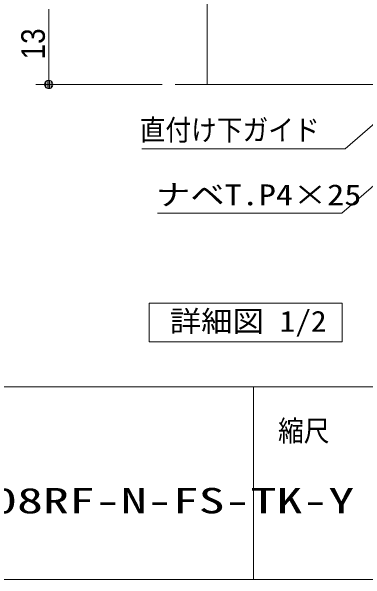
# Model space of a CAD drawing. Units: millimetres, scale not verified. Extents: x -6062 to 6062, y -3045 to 3045.
# Drawn here: x -264 to 287, y -2770 to -1886 of the extents above; entities that cross this region are included whole.
import ezdxf
from ezdxf.enums import TextEntityAlignment as Align

# ---------------------------------------------------------------- set-up
doc = ezdxf.new("R2010")
doc.units = ezdxf.units.MM
doc.header["$LTSCALE"] = 20
for name, color, linetype, lineweight in [('0-1_0', 7, 'Continuous', 9), ('0-2_2寸法-1', 7, 'Continuous', 9), ('0-3_2寸法-3', 7, 'Continuous', 9), ('0-4_3一般', 7, 'Continuous', 9), ('0-5_1図面枠', 7, 'Continuous', 9)]:
    doc.layers.add(name, color=color, linetype=linetype, lineweight=lineweight)
doc.styles.add('ＭＳ ゴシック', font='')
doc.styles.add('ＭＳ Ｐゴシック', font='')
doc.styles.get('ＭＳ ゴシック').set_extended_font_data('MS Gothic')
doc.styles.get('ＭＳ Ｐゴシック').set_extended_font_data('MS PGothic')

# ---------------------------------------------------------------- blocks, each defined once
blk = doc.blocks.new('グループ-11')
at = {"layer": '0-3_2寸法-3'}
blk.add_lwpolyline([(34763.7, -46800), (40763.7, -46800), (40763.7, -48000), (34763.7, -48000)], close=True, dxfattribs=at)
at = {"layer": '0-3_2寸法-3', "style": 'ＭＳ ゴシック', "width": 1.1}
blk.add_text('詳細図 1/2', height=650.9, dxfattribs=at).set_placement((35396.8, -47884.4), align=Align.BOTTOM_LEFT)
blk = doc.blocks.new('グループ-85')
at = {"layer": '0-4_3一般'}
blk.add_line((35563.7, -40000), (65963.7, -40000), dxfattribs=at)
blk = doc.blocks.new('グループ-86')
at = {"layer": '0-4_3一般'}
blk.add_line((36563.7, 19804.9), (36563.7, -40000), dxfattribs=at)
blk.add_blockref('グループ-85', (0, 0), dxfattribs=at)
blk = doc.blocks.new('_Dot')
at = {"layer": '0-1_0'}
for p, q in [((-10, 0), (-20, 0)), ((9.78, 2), (-9.78, 2)), ((7.99, 6), (-7.99, 6)), ((9.16, -3.98), (-9.16, -3.98)), ((6, -7.98), (-6, -7.98))]:
    blk.add_line(p, q, dxfattribs=at)
for points in [[(10, 0), (9.92, 1.25), (9.69, 2.49), (9.3, 3.68), (8.76, 4.82), (8.09, 5.88), (7.29, 6.85), (6.37, 7.71), (5.36, 8.44), (4.26, 9.05), (3.09, 9.51), (1.87, 9.82), (0.63, 9.98), (-0.63, 9.98), (-1.87, 9.82), (-3.09, 9.51), (-4.26, 9.05), (-5.36, 8.44), (-6.37, 7.71), (-7.29, 6.85), (-8.09, 5.88), (-8.76, 4.82), (-9.3, 3.68), (-9.69, 2.49), (-9.92, 1.25), (-10, 0), (0, 0)], [(-10, 0), (-9.92, -1.25), (-9.69, -2.49), (-9.3, -3.68), (-8.76, -4.82), (-8.09, -5.88), (-7.29, -6.85), (-6.37, -7.71), (-5.36, -8.44), (-4.26, -9.05), (-3.09, -9.51), (-1.87, -9.82), (-0.63, -9.98), (0.63, -9.98), (1.87, -9.82), (3.09, -9.51), (4.26, -9.05), (5.36, -8.44), (6.37, -7.71), (7.29, -6.85), (8.09, -5.88), (8.76, -4.82), (9.3, -3.68), (9.69, -2.49), (9.92, -1.25), (10, 0), (0, 0)]]:
    blk.add_lwpolyline(points, close=True, dxfattribs=at)
blk = doc.blocks.new('グループ-91')
at = {"layer": '0-5_1図面枠'}
for p, q in [((-80000, -49400), (80000, -49400)), ((38000, -49400), (38000, -55400))]:
    blk.add_line(p, q, dxfattribs=at)
blk.add_lwpolyline([(-80000, 55400), (80000, 55400), (80000, -55400), (-80000, -55400)], close=True, dxfattribs=at)
blk = doc.blocks.new('図面枠')
at = {"layer": '0-5_1図面枠'}
blk.add_blockref('グループ-91', (0, 0), dxfattribs=at)
at = {"layer": '0-5_1図面枠', "style": 'ＭＳ ゴシック', "width": 0.9}
blk.add_text('縮尺', height=650.9, dxfattribs=at).set_placement((38765.5, -51291.3), align=Align.BOTTOM_LEFT)

msp = doc.modelspace()

# ---------------------------------------------------------------- linework, layer by layer
at = {"layer": '0-2_2寸法-1'}
for p, q in [((-205.69, -1882.71), (-205.69, -1987.29)), ((-29.32, -2000), (-225.69, -2000))]:
    msp.add_line(p, q, dxfattribs=at)
at = {"layer": '0-3_2寸法-3'}
for points in [[(370.68, -2000), (255.21, -2100), (-60.8, -2100)], [(405.68, -2065.13), (249.95, -2200), (-36.35, -2200)]]:
    msp.add_lwpolyline(points, dxfattribs=at)

# ---------------------------------------------------------------- block references
at = {"layer": '0-2_2寸法-1', "xscale": 0.6356201, "yscale": 0.6356201, "rotation": 270}
msp.add_blockref('_Dot', (-205.69, -2000), dxfattribs=at)
at = {"layer": '0-3_2寸法-3', "xscale": 0.05, "yscale": 0.05}
msp.add_blockref('グループ-11', (-1787.5, 0), dxfattribs=at)
at = {"layer": '0-4_3一般', "xscale": 0.05, "yscale": 0.05}
msp.add_blockref('グループ-86', (-1787.5, 0), dxfattribs=at)
at = {"layer": '0-5_1図面枠', "xscale": 0.05, "yscale": 0.05}
msp.add_blockref('図面枠', (-1787.5, 0), dxfattribs=at)

# ---------------------------------------------------------------- texts
at = {"layer": '0-2_2寸法-1', "style": 'ＭＳ Ｐゴシック', "width": 0.9}
msp.add_text('13', height=36.66, rotation=90, dxfattribs=at).set_placement((-200.73, -1960.93), align=Align.BOTTOM_LEFT)
at = {"layer": '0-3_2寸法-3', "style": 'ＭＳ ゴシック'}
for s, width, p in [('直付け下ガイド', 0.9, (-64.25, -2096.83)), ('ナベT.P4×25', 1.2, (-38.85, -2197.61))]:
    msp.add_text(s, height=32.55, dxfattribs=dict(at, width=width)).set_placement(p, align=Align.BOTTOM_LEFT)
at = {"layer": '0-5_1図面枠', "style": 'ＭＳ ゴシック', "width": 1.5}
msp.add_text('AXSC32-Z008RF-N-FS-TK-Y', height=39.52, dxfattribs=at).set_placement((-658.2, -2678.78), align=Align.BOTTOM_LEFT)

doc.saveas('drawing.dxf')
